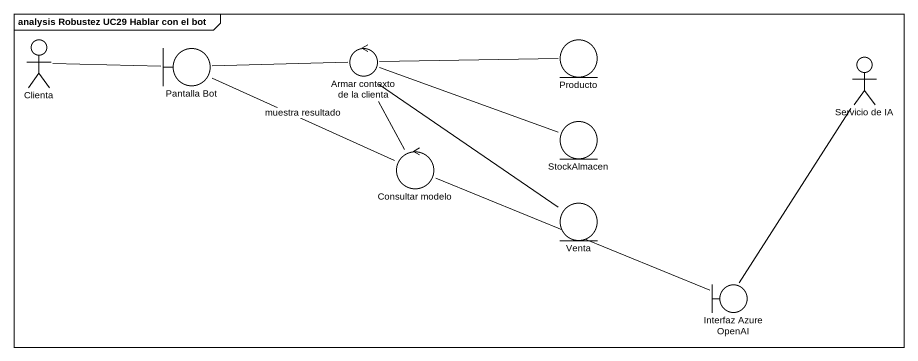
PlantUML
@startuml
mainframe analysis Robustez UC29 Hablar con el bot
actor Clienta
boundary "Pantalla Bot" as Pantalla_Bot
control "Armar contexto de la clienta" as Armar_contexto_de_la_clienta
entity Producto
actor "Servicio de IA" as Servicio_de_IA
entity StockAlmacen
control "Consultar modelo" as Consultar_modelo
entity Venta
boundary "Interfaz Azure OpenAI" as Interfaz_Azure_OpenAI
Clienta -right- Pantalla_Bot
Pantalla_Bot -right- Armar_contexto_de_la_clienta
Armar_contexto_de_la_clienta -right- Producto
Armar_contexto_de_la_clienta -right- StockAlmacen
Armar_contexto_de_la_clienta -- Consultar_modelo
Armar_contexto_de_la_clienta -- Venta
Consultar_modelo -left- Pantalla_Bot : muestra resultado
Consultar_modelo -right- Interfaz_Azure_OpenAI
Interfaz_Azure_OpenAI -up- Servicio_de_IA
@enduml
